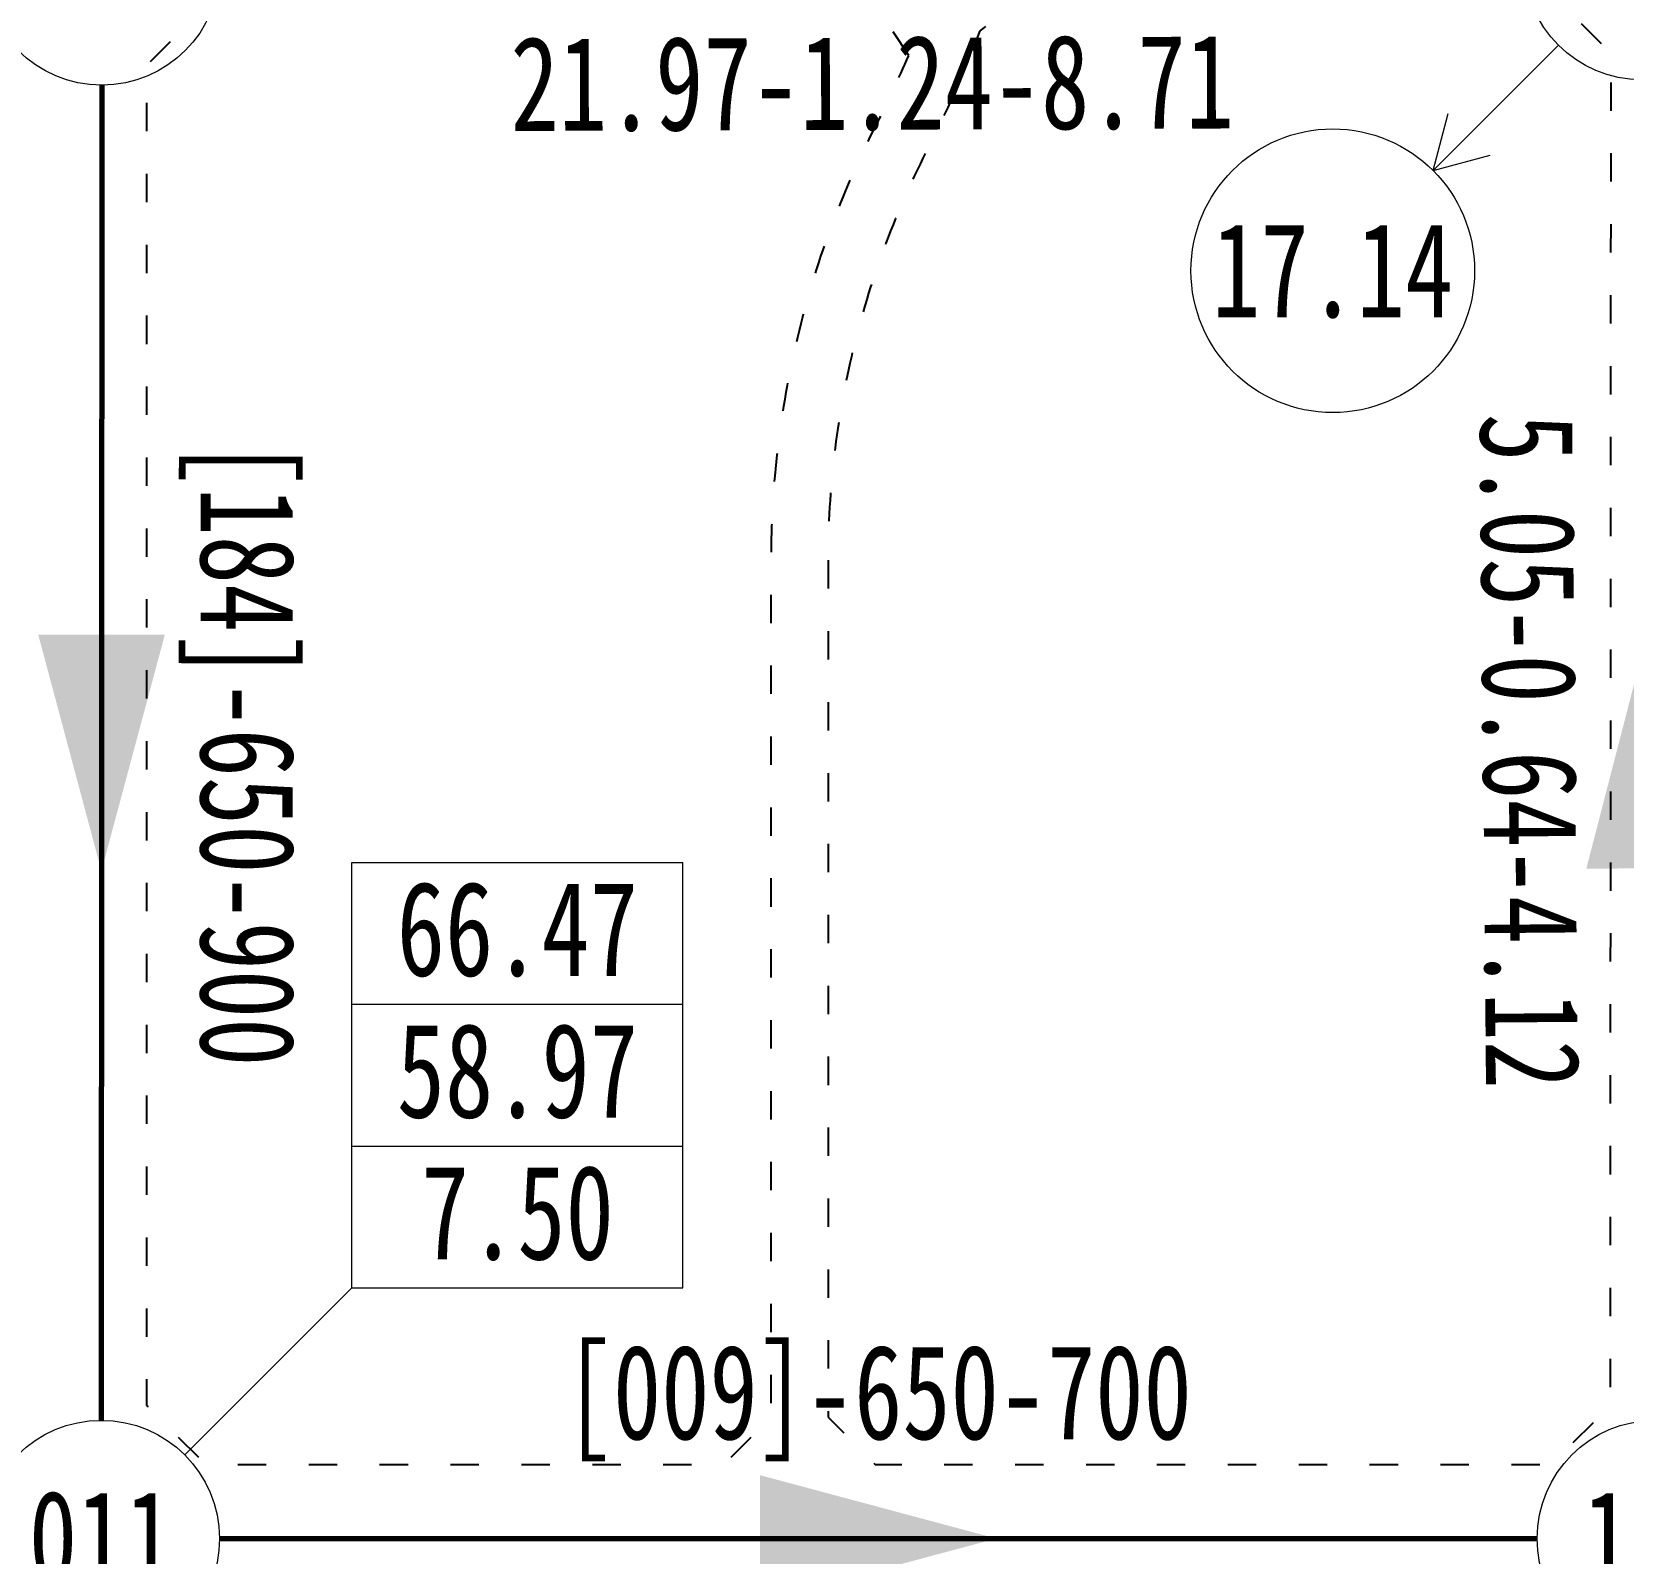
# Model space of a CAD drawing. Header units: millimetres. Extents: x 19715 to 35549, y 3563 to 14826.
# Drawn here: x 21746 to 22419, y 8440 to 9083 of the extents above; entities that cross this region are included whole.
import ezdxf
from ezdxf.enums import TextEntityAlignment as Align

# ---------------------------------------------------------------- set-up
doc = ezdxf.new("R2010")
doc.units = ezdxf.units.MM
doc.linetypes.add('ACAD_ISO03W100', pattern=[30, 12, -18])
doc.layers.get('0').update_dxf_attribs({"linetype": 'ACAD_ISO03W100'})
for name, color, linetype, lineweight in [('上管段标注', 93, 'Continuous', 13), ('下管段标注', 93, 'Continuous', 13), ('管段', 4, 'Continuous', 70), ('节点', 30, 'Continuous', 13), ('节点压力', 6, 'Continuous', 13), ('节点流量', 40, 'Continuous', 13)]:
    doc.layers.add(name, color=color, linetype=linetype, lineweight=lineweight)
doc.styles.add('管段仿宋', font='simfang.ttf', dxfattribs={"width": 0.75})
doc.styles.add('节点仿宋', font='simfang.ttf', dxfattribs={"width": 0.75})

msp = doc.modelspace()

# ---------------------------------------------------------------- linework, layer by layer
at = {"flags": 128}
for points in [[(22116.94, 9073.29), (22103.14, 9094.17), (21819.48, 9094.17), (21794.49, 9069.17), (21794.49, 8502.16), (21819.49, 8477.16), (22038.82, 8477.16), (22058.82, 8497.16), (22058.82, 8859.7, -0.118373), (22102.88, 9043.21, 0.017015), (22116.94, 9073.29)], [(22082.82, 8859.7), (22082.82, 8497.16), (22102.82, 8477.16), (22388.89, 8477.16), (22413.89, 8502.14), (22414.16, 9074.17), (22394.16, 9094.18), (22161.39, 9094.18), (22147.02, 9083.78, -0.027498), (22124.26, 9032.31, 0.118373), (22082.82, 8859.7)]]:
    msp.add_lwpolyline(points, format="xyb", dxfattribs=at)
at = {"layer": '管段'}
for points in [[(21775.46, 9060.72), (21775.38, 8778.27), (21775.3, 8495.82)], [(21825.28, 8445.82), (22104.07, 8445.82), (22382.85, 8445.82)]]:
    msp.add_lwpolyline(points, dxfattribs=at)
for points in [[(21775.36, 8728.27), (21748.6, 8828.27), (21802.19, 8828.26)], [(22429.61, 8829.42), (22457.25, 8729.65), (22403.66, 8729.19)], [(22154.07, 8445.82), (22054.07, 8419.02), (22054.07, 8472.61)]]:
    msp.add_solid(points, dxfattribs=at)
at = {"layer": '节点'}
for centre in [(21775.47, 9110.72), (22427.21, 9113.02), (21775.28, 8445.82), (22432.85, 8445.82)]:
    msp.add_circle(centre, 50, dxfattribs=at)
at = {"layer": '节点压力'}
for p, q in [((21881.35, 8731.88), (22021.35, 8731.88)), ((21881.35, 8551.88), (21881.35, 8731.88)), ((22021.35, 8551.88), (22021.35, 8731.88)), ((21881.35, 8671.88), (22021.35, 8671.88)), ((21881.35, 8611.88), (22021.35, 8611.88)), ((21810.64, 8481.17), (21881.35, 8551.88)), ((21881.35, 8551.88), (22021.35, 8551.88))]:
    msp.add_line(p, q, dxfattribs=at)
at = {"layer": '节点流量'}
for q in [(22391.85, 9077.67), (22345.29, 9048.78), (22362.97, 9031.1)]:
    msp.add_line((22338.82, 9024.63), q, dxfattribs=at)
msp.add_circle((22296.39, 8982.21), 60, dxfattribs=at)

# ---------------------------------------------------------------- texts
at = {"layer": '上管段标注', "style": '管段仿宋', "width": 0.75}
msp.add_text('[184]-650-900', height=40, rotation=269.98355, dxfattribs=at).set_placement((21805.38, 8778.26), align=Align.BOTTOM_CENTER)
msp.add_text('[009]-650-700', height=40, dxfattribs=at).set_placement((22104.07, 8475.82), align=Align.BOTTOM_CENTER)
at = {"layer": '下管段标注', "style": '管段仿宋', "width": 0.75}
for s, rotation, p in [('21.97-1.24-8.71', 0.20251, (22101.45, 9081.87)), ('5.05-0.64-4.12', 270.48448, (22400.03, 8779.17))]:
    msp.add_text(s, height=40, rotation=rotation, dxfattribs=at).set_placement(p, align=Align.TOP_CENTER)
at = {"layer": '节点', "style": '节点仿宋', "width": 0.75}
for s, p in [('011', (21775.28, 8445.82)), ('154', (22432.85, 8445.82))]:
    msp.add_text(s, height=40, dxfattribs=at).set_placement(p, align=Align.MIDDLE)
at = {"layer": '节点压力', "style": '节点仿宋', "width": 0.75}
for s, p in [('66.47', (21951.35, 8671.88)), ('58.97', (21951.35, 8611.88)), ('7.50', (21951.35, 8551.88))]:
    msp.add_text(s, height=40, dxfattribs=at).set_placement(p, align=Align.BOTTOM_CENTER)
at = {"layer": '节点流量', "style": '节点仿宋', "width": 0.75}
msp.add_text('17.14', height=40, dxfattribs=at).set_placement((22296.39, 8982.21), align=Align.MIDDLE)

doc.saveas('drawing.dxf')
